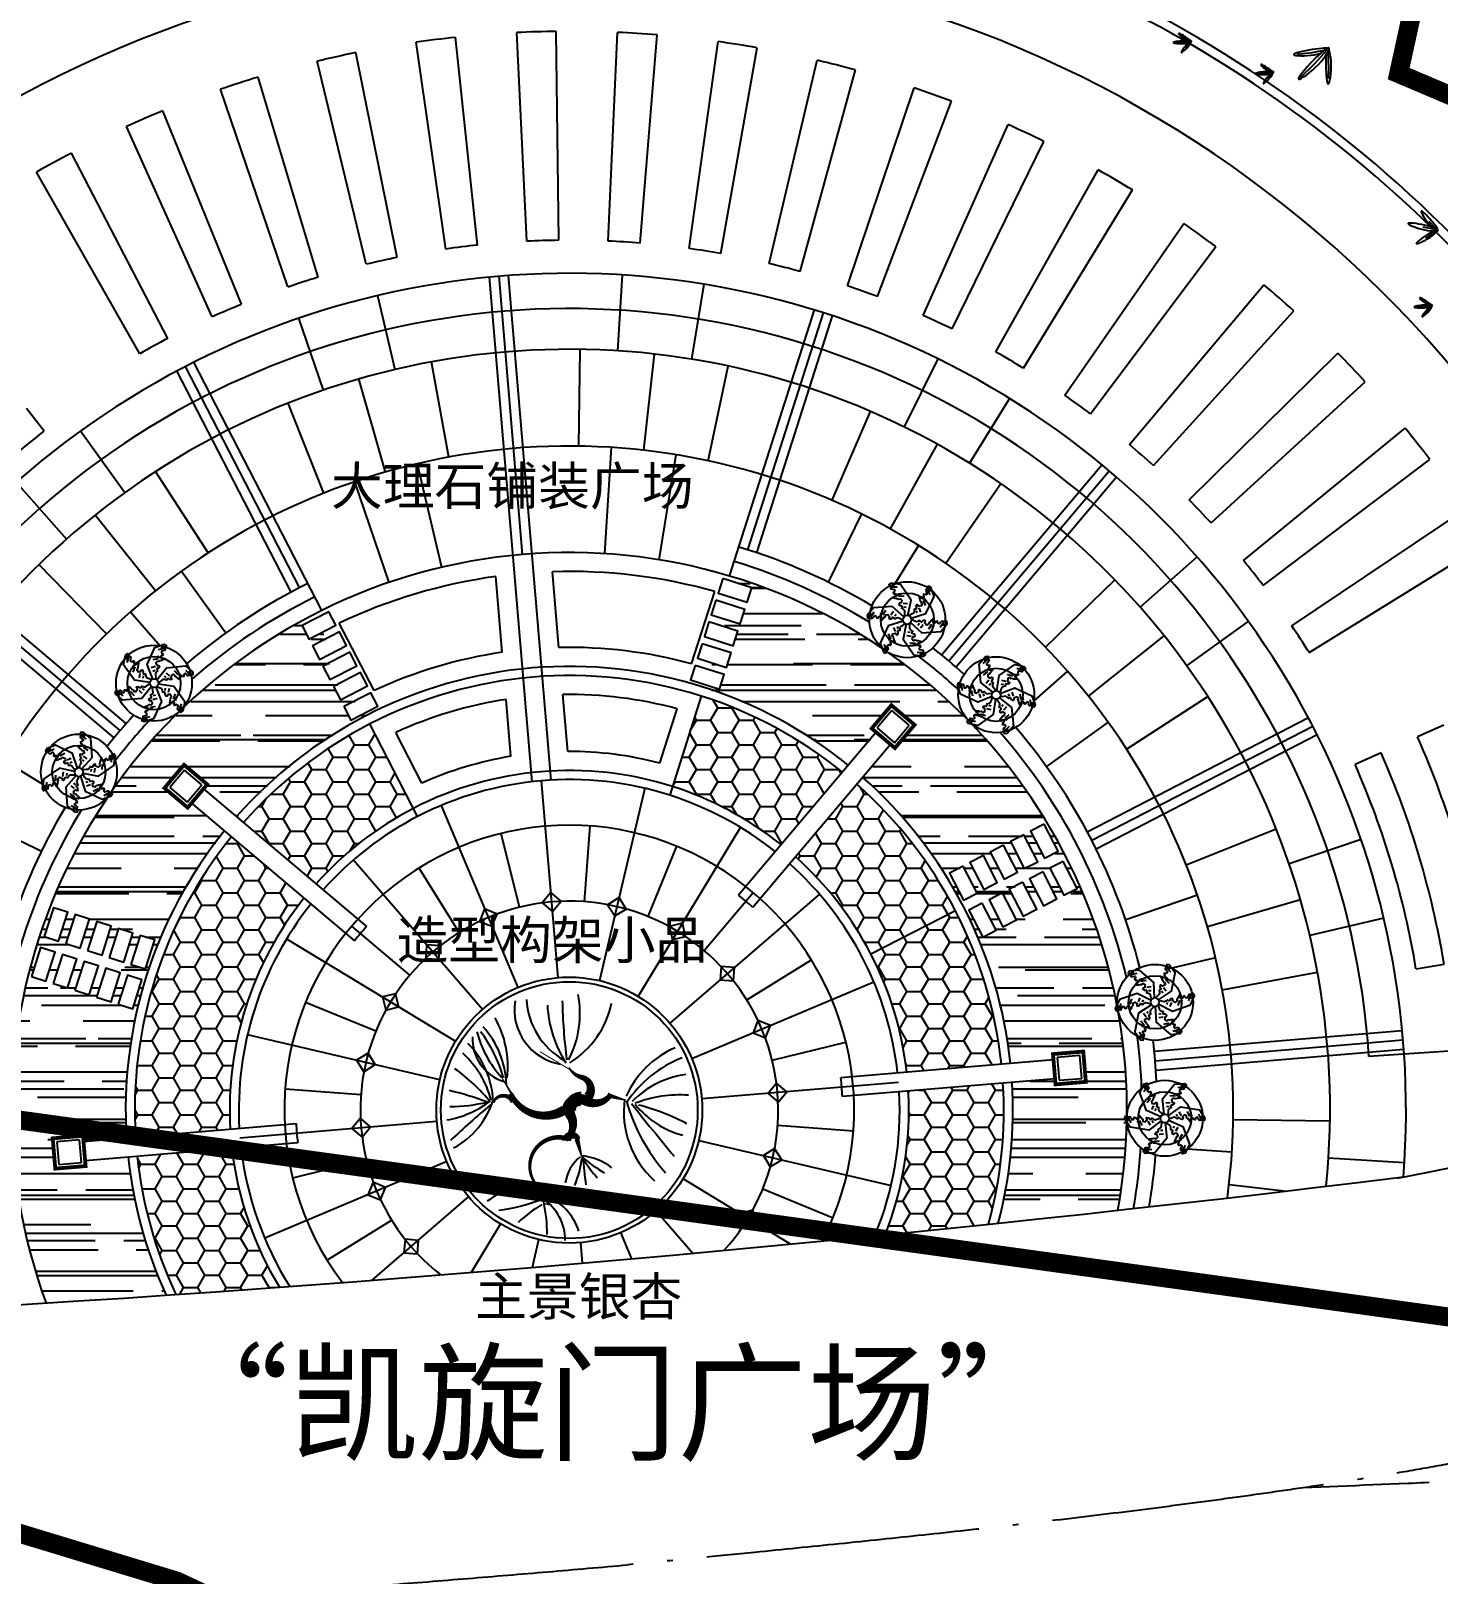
# Model space of a CAD drawing. Extents: x 302512 to 1034855, y -184136 to 410364.
# Drawn here: x 568451 to 605500, y -8973 to 31654 of the extents above; entities that cross this region are included whole.
import ezdxf
from ezdxf.enums import TextEntityAlignment as Align

# ---------------------------------------------------------------- set-up
doc = ezdxf.new("R2010")
doc.units = 0
doc.header["$MEASUREMENT"] = 0
doc.linetypes.add('ACAD_ISO04W100', pattern=[30.5, 24, -3, 0.5, -3])
doc.linetypes.add('DASHED2', pattern=[0.375, 0.25, -0.125])
for name, color, linetype in [('2D', 3, 'Continuous'), ('BALCONY', 6, 'Continuous'), ('F', 5, 'Continuous'), ('PUB_TEXT', 7, 'Continuous'), ('STAIR', 2, 'Continuous'), ('WALL', 4, 'Continuous'), ('WZ', 2, 'Continuous'), ('公建', 11, 'Continuous'), ('坐椅', 7, 'Continuous'), ('树', 80, 'Continuous'), ('植物1', 241, 'Continuous'), ('水', 120, 'Continuous'), ('环境', 8, 'Continuous'), ('红线', 20, 'Continuous'), ('绿化', 97, 'Continuous'), ('绿地', 3, 'Continuous')]:
    doc.layers.add(name, color=color, linetype=linetype)
doc.styles.add('-黑体', font='', dxfattribs={"width": 0.8})
doc.styles.add('DIM_FONT', font='SIMPLEX.shx', dxfattribs={"width": 0.8})
doc.styles.get('-黑体').set_extended_font_data('黑体')

# ---------------------------------------------------------------- blocks, each defined once
blk = doc.blocks.new('_F43BVI')
at = {"layer": '绿地'}
for p, q in [((1.207, 0.011), (1.203, 0.009)), ((1.212, 0.008), (1.207, 0.011)), ((1.216, 0), (1.212, 0.008)), ((1.222, 0.004), (1.212, 0.004)), ((1.244, 0.004), (1.222, 0.004)), ((1.271, 0.001), (1.244, 0.004)), ((1.301, -0.004), (1.271, 0.001)), ((1.159, -0.135), (1.153, -0.171)), ((1.166, -0.101), (1.159, -0.135)), ((1.173, -0.07), (1.166, -0.101)), ((1.18, -0.043), (1.173, -0.07)), ((1.187, -0.021), (1.18, -0.043)), ((1.191, -0.013), (1.187, -0.021)), ((1.202, -0.051), (1.188, -0.185)), ((1.208, -0.014), (1.312, -0.202)), ((1.208, -0.206), (1.215, -0.168)), ((1.215, -0.168), (1.22, -0.132)), ((1.22, -0.132), (1.222, -0.1)), ((1.234, -0.017), (1.315, -0.037)), ((1.259, -0.046), (1.267, -0.049)), ((1.267, -0.049), (1.296, -0.06)), ((1.296, -0.06), (1.329, -0.071)), ((1.334, -0.011), (1.301, -0.004)), ((1.315, -0.037), (1.419, -0.067)), ((1.329, -0.071), (1.364, -0.082)), ((1.369, -0.021), (1.334, -0.011)), ((1.364, -0.082), (1.401, -0.093)), ((1.406, -0.032), (1.369, -0.021)), ((1.401, -0.093), (1.437, -0.102)), ((1.442, -0.046), (1.406, -0.032)), ((1.419, -0.067), (1.514, -0.101)), ((1.437, -0.102), (1.472, -0.111)), ((1.476, -0.061), (1.442, -0.046)), ((1.472, -0.111), (1.504, -0.118)), ((1.508, -0.075), (1.476, -0.061)), ((1.504, -0.118), (1.532, -0.123)), ((1.535, -0.09), (1.508, -0.075)), ((1.532, -0.123), (1.554, -0.125)), ((1.556, -0.102), (1.535, -0.09)), ((1.554, -0.125), (1.568, -0.124)), ((1.569, -0.113), (1.556, -0.102)), ((1.568, -0.124), (1.574, -0.12)), ((1.574, -0.12), (1.569, -0.113)), ((1.136, -0.315), (1.135, -0.343)), ((1.139, -0.282), (1.136, -0.315)), ((1.143, -0.246), (1.139, -0.282)), ((1.147, -0.209), (1.143, -0.246)), ((1.153, -0.171), (1.147, -0.209)), ((1.188, -0.185), (1.153, -0.345)), ((1.158, -0.364), (1.168, -0.341)), ((1.168, -0.341), (1.179, -0.313)), ((1.179, -0.313), (1.189, -0.28)), ((1.189, -0.28), (1.199, -0.243)), ((1.199, -0.243), (1.208, -0.206)), ((1.312, -0.202), (1.409, -0.39)), ((1.135, -0.343), (1.136, -0.365)), ((1.136, -0.365), (1.138, -0.379)), ((1.138, -0.379), (1.143, -0.384)), ((1.143, -0.384), (1.15, -0.378)), ((1.15, -0.378), (1.158, -0.364)), ((1.245, -0.677), (1.203, -0.715)), ((1.22, -0.683), (1.208, -0.691)), ((1.231, -0.675), (1.22, -0.683)), ((1.241, -0.669), (1.231, -0.675)), ((1.258, -0.667), (1.237, -0.755)), ((1.249, -0.663), (1.241, -0.669)), ((1.252, -0.662), (1.249, -0.663)), ((1.267, -0.665), (1.263, -0.663)), ((1.265, -0.675), (1.284, -0.704)), ((1.274, -0.672), (1.267, -0.665)), ((1.281, -0.68), (1.274, -0.672)), ((1.289, -0.69), (1.281, -0.68)), ((1.137, -0.757), (1.133, -0.762)), ((1.133, -0.762), (1.134, -0.765)), ((1.134, -0.765), (1.137, -0.765)), ((1.143, -0.75), (1.137, -0.757)), ((1.137, -0.765), (1.144, -0.763)), ((1.151, -0.741), (1.143, -0.75)), ((1.144, -0.763), (1.153, -0.759)), ((1.203, -0.715), (1.148, -0.755)), ((1.161, -0.732), (1.151, -0.741)), ((1.153, -0.759), (1.165, -0.753)), ((1.172, -0.722), (1.161, -0.732)), ((1.165, -0.753), (1.177, -0.745)), ((1.184, -0.711), (1.172, -0.722)), ((1.177, -0.745), (1.19, -0.737)), ((1.196, -0.701), (1.184, -0.711)), ((1.19, -0.737), (1.204, -0.727)), ((1.208, -0.691), (1.196, -0.701)), ((1.204, -0.727), (1.216, -0.717)), ((1.237, -0.755), (1.215, -0.841)), ((1.216, -0.717), (1.228, -0.707)), ((1.228, -0.707), (1.238, -0.698)), ((1.264, -0.691), (1.266, -0.695)), ((1.266, -0.695), (1.272, -0.706)), ((1.272, -0.706), (1.279, -0.719)), ((1.279, -0.719), (1.287, -0.732)), ((1.284, -0.704), (1.309, -0.743)), ((1.287, -0.732), (1.296, -0.746)), ((1.298, -0.702), (1.289, -0.69)), ((1.296, -0.746), (1.304, -0.759)), ((1.306, -0.714), (1.298, -0.702)), ((1.304, -0.759), (1.313, -0.771)), ((1.314, -0.728), (1.306, -0.714)), ((1.313, -0.771), (1.321, -0.783)), ((1.322, -0.743), (1.314, -0.728)), ((1.321, -0.783), (1.328, -0.792)), ((1.328, -0.757), (1.322, -0.743)), ((1.334, -0.77), (1.328, -0.757)), ((1.328, -0.792), (1.335, -0.799)), ((1.339, -0.782), (1.334, -0.77)), ((1.335, -0.799), (1.339, -0.802)), ((1.342, -0.792), (1.339, -0.782)), ((1.339, -0.802), (1.342, -0.803)), ((1.343, -0.799), (1.342, -0.792)), ((1.342, -0.803), (1.343, -0.799)), ((-0.362, -1.189), (-0.375, -1.198)), ((-0.344, -1.179), (-0.362, -1.189)), ((-0.323, -1.168), (-0.344, -1.179)), ((-0.3, -1.157), (-0.323, -1.168)), ((-0.302, -1.198), (-0.277, -1.19)), ((-0.275, -1.146), (-0.3, -1.157)), ((-0.277, -1.19), (-0.25, -1.181)), ((-0.25, -1.135), (-0.275, -1.146)), ((-0.226, -1.125), (-0.25, -1.135)), ((-0.25, -1.181), (-0.225, -1.171)), ((-0.158, -1.119), (-0.245, -1.161)), ((-0.202, -1.116), (-0.226, -1.125)), ((-0.225, -1.171), (-0.201, -1.16)), ((-0.133, -1.108), (-0.208, -1.244)), ((-0.181, -1.108), (-0.202, -1.116)), ((-0.201, -1.16), (-0.18, -1.15)), ((-0.162, -1.102), (-0.181, -1.108)), ((-0.145, -1.098), (-0.162, -1.102)), ((-0.139, -1.097), (-0.145, -1.098)), ((-0.133, -1.151), (-0.132, -1.157)), ((-0.132, -1.157), (-0.127, -1.18)), ((-0.127, -1.18), (-0.122, -1.204)), ((-0.125, -1.125), (-0.107, -1.182)), ((-0.122, -1.107), (-0.118, -1.102)), ((-0.118, -1.098), (-0.121, -1.096)), ((-0.117, -1.11), (-0.121, -1.104)), ((-0.118, -1.102), (-0.118, -1.098)), ((-0.108, -1.123), (-0.117, -1.11)), ((-0.1, -1.141), (-0.108, -1.123)), ((-0.107, -1.182), (-0.085, -1.257)), ((-0.091, -1.161), (-0.1, -1.141)), ((-0.083, -1.184), (-0.091, -1.161)), ((-0.075, -1.209), (-0.083, -1.184)), ((-0.382, -1.205), (-0.384, -1.21)), ((-0.384, -1.21), (-0.378, -1.212)), ((-0.375, -1.198), (-0.382, -1.205)), ((-0.378, -1.212), (-0.365, -1.211)), ((-0.365, -1.211), (-0.348, -1.209)), ((-0.348, -1.209), (-0.327, -1.204)), ((-0.327, -1.204), (-0.302, -1.198)), ((-0.122, -1.204), (-0.115, -1.229)), ((-0.115, -1.229), (-0.107, -1.256)), ((-0.107, -1.256), (-0.099, -1.282)), ((-0.099, -1.282), (-0.091, -1.306)), ((-0.091, -1.306), (-0.083, -1.328)), ((-0.083, -1.328), (-0.075, -1.347)), ((-0.069, -1.236), (-0.075, -1.209)), ((-0.075, -1.347), (-0.068, -1.361)), ((-0.063, -1.263), (-0.069, -1.236)), ((-0.068, -1.361), (-0.063, -1.37)), ((-0.059, -1.29), (-0.063, -1.263)), ((-0.056, -1.314), (-0.059, -1.29)), ((-0.058, -1.372), (-0.055, -1.366)), ((-0.054, -1.336), (-0.056, -1.314)), ((-0.055, -1.366), (-0.054, -1.354)), ((-0.054, -1.354), (-0.054, -1.336)), ((-0.063, -1.37), (-0.058, -1.372)), ((0.528, -1.517), (0.525, -1.522)), ((0.525, -1.522), (0.525, -1.525)), ((0.525, -1.525), (0.529, -1.525)), ((0.534, -1.51), (0.528, -1.517)), ((0.529, -1.525), (0.535, -1.523)), ((0.542, -1.501), (0.534, -1.51)), ((0.535, -1.523), (0.545, -1.518)), ((0.595, -1.475), (0.539, -1.515)), ((0.552, -1.492), (0.542, -1.501)), ((0.545, -1.518), (0.556, -1.512)), ((0.563, -1.481), (0.552, -1.492)), ((0.556, -1.512), (0.569, -1.505)), ((0.575, -1.471), (0.563, -1.481)), ((0.569, -1.505), (0.582, -1.496)), ((0.588, -1.461), (0.575, -1.471)), ((0.582, -1.496), (0.595, -1.487)), ((0.6, -1.451), (0.588, -1.461)), ((0.637, -1.437), (0.595, -1.475)), ((0.595, -1.487), (0.608, -1.477)), ((0.611, -1.443), (0.6, -1.451)), ((0.629, -1.515), (0.606, -1.601)), ((0.608, -1.477), (0.619, -1.467)), ((0.622, -1.435), (0.611, -1.443)), ((0.619, -1.467), (0.629, -1.458)), ((0.632, -1.428), (0.622, -1.435)), ((0.649, -1.427), (0.629, -1.515)), ((0.64, -1.423), (0.632, -1.428)), ((0.644, -1.422), (0.64, -1.423)), ((0.658, -1.425), (0.655, -1.423)), ((0.656, -1.435), (0.676, -1.464)), ((0.656, -1.451), (0.657, -1.455)), ((0.657, -1.455), (0.664, -1.466)), ((0.665, -1.432), (0.658, -1.425)), ((0.664, -1.466), (0.671, -1.479)), ((0.673, -1.44), (0.665, -1.432)), ((0.671, -1.479), (0.679, -1.492)), ((0.681, -1.45), (0.673, -1.44)), ((0.676, -1.464), (0.7, -1.503)), ((0.679, -1.492), (0.687, -1.506)), ((0.689, -1.461), (0.681, -1.45)), ((0.687, -1.506), (0.696, -1.519)), ((0.698, -1.474), (0.689, -1.461)), ((0.696, -1.519), (0.704, -1.531)), ((0.706, -1.488), (0.698, -1.474)), ((0.704, -1.531), (0.713, -1.542)), ((0.713, -1.503), (0.706, -1.488)), ((0.72, -1.517), (0.713, -1.503)), ((0.726, -1.53), (0.72, -1.517)), ((0.73, -1.542), (0.726, -1.53)), ((0.713, -1.542), (0.72, -1.552)), ((0.72, -1.552), (0.726, -1.558)), ((0.726, -1.558), (0.731, -1.562)), ((0.733, -1.552), (0.73, -1.542)), ((0.731, -1.562), (0.734, -1.563)), ((0.734, -1.559), (0.733, -1.552)), ((0.734, -1.563), (0.734, -1.559))]:
    blk.add_line(p, q, dxfattribs=at)
for points in [[(1.273, -0.204), (1.295, -0.244), (1.318, -0.283), (1.34, -0.32), (1.362, -0.353), (1.381, -0.381), (1.397, -0.401), (1.41, -0.413), (1.418, -0.414), (1.421, -0.404), (1.418, -0.384), (1.411, -0.355), (1.401, -0.32), (1.387, -0.281), (1.37, -0.239), (1.351, -0.197), (1.33, -0.156), (1.309, -0.118), (1.287, -0.084), (1.265, -0.054), (1.245, -0.029), (1.227, -0.01), (1.212, 0.004), (1.2, 0.01), (1.192, 0.01), (1.189, 0.001), (1.191, -0.014), (1.197, -0.035), (1.206, -0.062), (1.219, -0.093), (1.235, -0.127), (1.253, -0.165)], [(1.225, -0.745), (1.22, -0.764), (1.217, -0.782), (1.213, -0.8), (1.211, -0.816), (1.209, -0.83), (1.208, -0.841), (1.209, -0.849), (1.211, -0.851), (1.215, -0.849), (1.22, -0.842), (1.226, -0.831), (1.232, -0.817), (1.239, -0.801), (1.245, -0.783), (1.251, -0.764), (1.256, -0.746), (1.26, -0.728), (1.263, -0.711), (1.264, -0.696), (1.265, -0.682), (1.265, -0.671), (1.263, -0.663), (1.262, -0.657), (1.259, -0.655), (1.256, -0.657), (1.252, -0.662), (1.248, -0.671), (1.243, -0.682), (1.239, -0.695), (1.234, -0.71), (1.229, -0.727)], [(0.616, -1.505), (0.612, -1.523), (0.608, -1.542), (0.605, -1.56), (0.602, -1.576), (0.6, -1.59), (0.6, -1.601), (0.601, -1.609), (0.603, -1.611), (0.606, -1.609), (0.611, -1.602), (0.617, -1.591), (0.624, -1.577), (0.63, -1.561), (0.636, -1.543), (0.642, -1.524), (0.647, -1.506), (0.651, -1.488), (0.654, -1.471), (0.656, -1.456), (0.656, -1.442), (0.656, -1.431), (0.655, -1.423), (0.653, -1.417), (0.65, -1.415), (0.647, -1.417), (0.643, -1.422), (0.639, -1.431), (0.635, -1.442), (0.63, -1.455), (0.626, -1.47), (0.621, -1.487)]]:
    blk.add_lwpolyline(points, close=True, dxfattribs=at)
blk.add_lwpolyline([(-0.131, -1.091), (-0.14, -1.098), (-0.151, -1.109), (-0.163, -1.125), (-0.177, -1.145), (-0.192, -1.168), (-0.208, -1.193), (-0.224, -1.221), (-0.24, -1.249), (-0.255, -1.278), (-0.269, -1.306), (-0.281, -1.331), (-0.291, -1.354), (-0.297, -1.372), (-0.299, -1.384), (-0.297, -1.389), (-0.29, -1.387), (-0.278, -1.378), (-0.263, -1.363), (-0.246, -1.343), (-0.228, -1.319), (-0.209, -1.293), (-0.19, -1.265), (-0.173, -1.237), (-0.158, -1.209), (-0.146, -1.183), (-0.136, -1.158), (-0.128, -1.137), (-0.123, -1.118), (-0.121, -1.104), (-0.122, -1.094)], dxfattribs=at)
at = {"style": 'DIM_FONT', "width": 0.7, "flags": 9}
for tag in ['YSIZE', 'XSIZE']:
    blk.add_attdef(tag, (0, 0), '', height=0.5, dxfattribs=at)
blk = doc.blocks.new('ZU')
at = {"layer": '绿地', "xscale": 1.5, "yscale": 1.5, "zscale": 0.001, "rotation": 260.5308552460376}
blk.add_blockref('_F43BVI', (-0.852, 0.165), dxfattribs=at)
blk = doc.blocks.new('A$C0B5A7686')
at = {"layer": '树', "linetype": 'ByBlock', "xscale": 640, "yscale": 640, "zscale": 640, "rotation": 151.15692544915}
blk.add_blockref('ZU', (643, 1493), dxfattribs=at)
blk = doc.blocks.new('A$C750B0621')
at = {"layer": '树'}
blk.add_blockref('A$C0B5A7686', (0, 0), dxfattribs=at)
blk = doc.blocks.new('A$C5AB93D8E')
at = {"layer": '绿化', "xscale": 0.8, "yscale": 0.8, "zscale": 0.8}
blk.add_blockref('A$C750B0621', (0, 0), dxfattribs=at)
blk = doc.blocks.new('A$C68DB62A4')
at = {"layer": '绿化', "rotation": 236.3690562220917}
blk.add_blockref('A$C5AB93D8E', (802, 2394), dxfattribs=at)
blk = doc.blocks.new('_F37GYG')
at = {"layer": '绿化', "linetype": 'ByBlock', "xscale": 0.2867748092958204, "yscale": 0.2867748092958204, "zscale": 0.2867748092958204}
blk.add_blockref('A$C68DB62A4', (-306.1, -300.5), dxfattribs=at)
at = {"style": 'DIM_FONT', "width": 0.8, "flags": 9}
for tag in ['YSIZE', 'XSIZE']:
    blk.add_attdef(tag, (0, 0), '', height=0.5, dxfattribs=at)
blk = doc.blocks.new('A$C11221EFB')
at = {"layer": 'WZ'}
for p, q in [((23100, 20676), (22641, 26157)), ((23938, 20731), (23680, 26225)), ((25240, 20755), (25294, 26255)), ((26079, 20732), (26335, 26226)), ((27378, 20634), (27946, 26105)), ((20977, 20398), (20007, 25812)), ((21806, 20531), (21036, 25977)), ((28211, 20532), (28979, 25978)), ((29495, 20314), (30572, 25707)), ((18889, 19922), (17418, 25222)), ((19702, 20132), (18426, 25482)), ((30316, 20134), (31589, 25485)), ((31573, 19797), (33149, 25066)), ((16854, 19254), (14895, 24393)), ((17645, 19538), (15875, 24746)), ((32373, 19542), (34141, 24750)), ((33594, 19088), (35655, 24188)), ((15651, 18755), (13403, 23775)), ((34367, 18759), (36613, 23780)), ((14891, 18398), (12460, 23331)), ((35539, 18194), (38067, 23079)), ((13740, 17790), (11033, 22577)), ((36278, 17794), (38983, 22583)), ((13017, 17363), (10136, 22048)), ((37393, 17122), (40366, 21749)), ((38091, 16655), (41232, 21170)), ((39139, 15881), (42531, 20210)), ((39790, 15351), (43339, 19553)), ((40760, 14483), (44542, 18476)), ((41360, 13894), (45285, 17746)), ((42245, 12940), (46383, 16562)), ((10569, 15238), (10090, 15815)), ((42786, 12298), (47055, 15766)), ((43578, 11264), (48037, 14485)), ((44057, 10575), (48631, 13629)), ((47666, 8783), (46990, 8457)), ((46045, 8001), (45369, 7675)), ((47162, 2353), (47897, 2502))]:
    blk.add_line(p, q, dxfattribs=at)
blk.add_lwpolyline([(55216, 941), (46004, 0)], dxfattribs=at)
for radius, start, end in [(32720, 40.8057, 132.4589), (32480, 40.3839, 132.0371), (30360, 5.8307, 145.4767), (28400, 92.6915, 94.793), (28400, 87.3324, 89.4338), (28400, 81.9725, 84.0739), (28400, 98.0514, 100.1528), (28400, 76.6126, 78.7141), (28400, 103.4112, 105.5127), (28400, 71.2528, 73.3542), (28400, 108.7711, 110.8725), (28400, 65.8936, 67.9951), (28400, 114.131, 116.2324), (28400, 60.5345, 62.6359), (28400, 119.4901, 121.5916), (28400, 55.1746, 57.2761), (22900, 92.6915, 94.793), (22900, 87.3324, 89.4338), (22900, 98.0514, 100.1528), (22900, 81.9725, 84.0739), (22900, 103.4112, 105.5127), (22900, 76.6126, 78.7141), (28400, 49.8148, 51.9162), (22900, 108.7711, 110.8725), (22900, 71.2528, 73.3542), (21100, 5.8307, 145.5746), (22900, 114.131, 116.2324), (22900, 65.8936, 67.9951), (28400, 44.4549, 46.5563), (22900, 60.5345, 62.6359), (22900, 119.4901, 121.5916), (22900, 55.1746, 57.2761), (28400, 39.0957, 41.1972), (22900, 49.8148, 51.9162), (22600, 129.7275, 141.8779), (22900, 44.4549, 46.5563), (22900, 39.0957, 41.1972), (22900, 33.7366, 35.838), (24400, 11.4767, 25.7513), (23350, 11.4767, 25.7513), (22600, 11.4767, 25.7513)]:
    blk.add_arc((25013, -2144), radius, start, end, dxfattribs=at)
blk = doc.blocks.new('_F0BEZ')
for points in [[(151, 596, 15.3, 15.3, 0), (-379, 913, 15.3, 15.3, 0)], [(374, 208, 153, 76.5, 0.538144), (272, 513, 76.5, 22.9, -0.201308), (74, 667, 22.9, 22.9, -4.921746)], [(-790, 201, 38.3, 15.3, 0), (-981, 518, 15.3, 15.3, 0)], [(-801, 127, 76.5, 38.3, 0.678572), (-1110, 114, 38.3, 38.3, 1.543367)], [(0, 0, 153, 76.5, -0.452078), (-837, 258, 76.5, 76.5, 0.642668)], [(261, 174, 230, 153, 0.58821), (100, -83, 153, 76.5, -0.37001), (22, -462, 76.5, 76.5, -0.370289)], [(74, -12, 230, 153, -0.58821), (333, 147, 153, 76.5, 0.37001), (712, 223, 76.5, 76.5, 0.370289)], [(675, 236, 76.5, 22.9, 0.00672), (944, 159, 22.9, 22.9, -0.350697)], [(34, -441, 76.5, 38.3, 0.750969), (-420, -1183, 38.3, 38.3, -0.913932), (-561, -1337, 38.3, 38.3, -2.760134)], [(35, -478, 153, 76.5, -0.842668), (214, -457, 76.5, 76.5, -0.169286)], [(199, -457, 76.5, 22.9, -0.00672), (273, -726, 22.9, 22.9, 0.350697)], [(-390, -1197, 38.3, 22.9, 0), (-319, -1459, 22.9, 22.9, 0), (-200, -1483, 7.65, 225, 0)]]:
    blk.add_lwpolyline(points, format="xyseb")
for points in [[(61, -51, 38.3, 38.3, 1), (60, -13, 38.3, 38.3, 1)], [(301, 186, 38.3, 38.3, -1), (263, 188, 38.3, 38.3, -1)]]:
    blk.add_lwpolyline(points, format="xyseb", close=True)
for centre, radius, start, end in [((84, 1570), 862, 170.8752, 260.3122), ((571, 1793), 1164, 183.144, 240.3735), ((7881, 1841), 7912, 180.9529, 187.6813), ((-1309, 1505), 1555, 332.4089, 11.2656), ((1624, 1750), 1891, 183.317, 212.3298), ((-662, 1960), 1430, 301.5347, 348.2747), ((218, 1628), 1634, 194.3416, 222.8187), ((-2979, -47), 2102, 15.1993, 37.2712), ((-2336, 345), 1436, 2.2975, 41.7514), ((-2437, 683), 1555, 353.5074, 29.2422), ((-2441, 96), 1330, 2.0515, 45.245), ((-719, 1124), 716, 178.2137, 251.3906), ((2320, -380), 1477, 113.4225, 156.0577), ((-2612, -235), 1522, 14.8981, 47.6046), ((2503, -887), 1828, 111.1556, 146.7141), ((-3274, -1567), 2712, 38.6392, 54.7525), ((2081, -850), 1417, 97.3708, 135.9492), ((-2769, -3994), 4408, 69.139, 77.2567), ((-2109, 1407), 1585, 279.9454, 306.992), ((-1841, 3020), 2966, 271.0776, 282.5065), ((7720, -10466), 13784, 130.068, 133.5487), ((-2317, 520), 1258, 297.9141, 343.2792), ((2380, -24), 1450, 172.1624, 228.1155), ((3690, 891), 2817, 195.3454, 221.5729), ((34641, 26655), 42817, 218.3224, 219.7455), ((1796, -1638), 1875, 85.5099, 111.5161), ((2218, 984), 1424, 218.7997, 255.0884), ((158, -3625), 3840, 62.7245, 74.748), ((201, -1587), 875, 51.7742, 85.9387), ((673, -1241), 665, 129.6186, 171.0248), ((-1409, -530), 1701, 337.7123, 352.8267), ((-2016106930, -222991288), 2028401618, 6.311505769, 6.311518282), ((1431, 514), 1694, 227.8476, 241.7265), ((2176, 402), 2211, 212.4647, 221.26), ((-717, -2038), 784, 69.6543, 128.5184), ((-1474, 1686), 3281, 277.9075, 289.7272), ((-739, -2025), 754, 359.2561, 57.8203), ((-2292, -1899), 2024, 358.7439, 12.9845), ((-628, -2170), 902, 17.9444, 69.3891), ((815, -3391), 2242, 121.2507, 133.1758)]:
    blk.add_arc(centre, radius, start, end)
at = {"style": 'DIM_FONT', "width": 0.8, "flags": 9}
for tag in ['XSIZE', 'YSIZE']:
    blk.add_attdef(tag, (0, 0), '', height=0.5, dxfattribs=at)
blk = doc.blocks.new('A$C54F1773A')
at = {"layer": '2D'}
for p, q in [((949, 2616), (1117, 2772)), ((974, 2182), (1127, 2326)), ((986, 2723), (1064, 2792)), ((996, 2313), (1098, 2406)), ((2221, 2485), (2439, 2417)), ((2331, 2506), (2431, 2473)), ((125, 1666), (104, 1768)), ((199, 1581), (148, 1804)), ((1074, 1888), (1183, 2013)), ((1195, 1812), (1251, 1882)), ((1647, 1870), (1736, 1856)), ((1652, 2012), (1815, 1981)), ((1857, 2246), (2058, 2185)), ((1981, 2292), (2114, 2251)), ((486, 1469), (455, 1605)), ((588, 1385), (540, 1590)), ((892, 1325), (838, 1482)), ((1019, 1391), (986, 1476)), ((1923, 1507), (1956, 1423)), ((2049, 1573), (2104, 1417)), ((2354, 1513), (2402, 1308)), ((2456, 1429), (2486, 1293)), ((2742, 1317), (2794, 1095)), ((2816, 1233), (2838, 1130)), ((961, 606), (828, 648)), ((1085, 653), (883, 713)), ((1289, 886), (1127, 917)), ((1295, 1029), (1206, 1042)), ((1747, 1087), (1691, 1016)), ((1868, 1010), (1759, 885)), ((1968, 717), (1814, 573)), ((1946, 586), (1844, 492)), ((721, 414), (502, 481)), ((611, 392), (511, 425)), ((1993, 282), (1825, 126)), ((1956, 176), (1878, 106))]:
    blk.add_line(p, q, dxfattribs=at)
for points in [[(1342, 1550), (878, 1901), (791, 2606), (1026, 2891), (1125, 2898), (1131, 2801), (1168, 2724), (1121, 2662), (1076, 2615), (1103, 2569), (1140, 2559), (1192, 2558), (1192, 2486), (1168, 2492), (1144, 2427), (1166, 2388), (1226, 2391), (1260, 2422), (1314, 2401), (1259, 2317), (1224, 2287), (1196, 2229), (1137, 2205), (1134, 2121), (1175, 2103), (1225, 2070), (1275, 2109), (1312, 2099), (1320, 2032), (1276, 1965), (1315, 1915), (1347, 1913), (1324, 1827), (1323, 1775), (1363, 1725), (1432, 1641), (1438, 1613)], [(1494, 1611), (1566, 2188), (2133, 2616), (2497, 2555), (2553, 2473), (2472, 2420), (2424, 2349), (2347, 2358), (2283, 2374), (2257, 2328), (2266, 2291), (2292, 2245), (2229, 2209), (2223, 2233), (2154, 2221), (2131, 2183), (2164, 2132), (2208, 2118), (2216, 2061), (2116, 2067), (2073, 2082), (2009, 2077), (1959, 2117), (1884, 2077), (1889, 2032), (1886, 1972), (1945, 1949), (1954, 1912), (1900, 1871), (1820, 1876), (1796, 1817), (1810, 1788), (1725, 1765), (1679, 1740), (1655, 1681), (1617, 1579), (1596, 1560)], [(1319, 1388), (784, 1162), (129, 1439), (0, 1785), (43, 1874), (130, 1831), (215, 1824), (245, 1753), (263, 1690), (317, 1690), (344, 1717), (371, 1762), (434, 1726), (416, 1708), (461, 1655), (506, 1655), (532, 1708), (523, 1753), (568, 1789), (613, 1699), (622, 1655), (658, 1601), (649, 1538), (721, 1493), (757, 1520), (810, 1547), (801, 1610), (828, 1637), (891, 1610), (927, 1538), (990, 1547), (1008, 1574), (1070, 1511), (1115, 1484), (1178, 1493), (1286, 1511), (1313, 1502)], [(1448, 1288), (1376, 710), (808, 282), (444, 343), (389, 425), (470, 479), (518, 549), (595, 540), (658, 524), (685, 571), (675, 607), (650, 653), (712, 690), (719, 665), (788, 677), (810, 716), (777, 766), (734, 781), (725, 837), (825, 831), (869, 817), (933, 821), (983, 782), (1058, 822), (1052, 866), (1056, 926), (997, 950), (987, 986), (1042, 1027), (1122, 1023), (1146, 1081), (1131, 1110), (1217, 1133), (1263, 1159), (1286, 1218), (1325, 1320), (1346, 1339)], [(1599, 1348), (2064, 998), (2150, 292), (1915, 7), (1817, 0), (1811, 97), (1774, 174), (1820, 236), (1866, 283), (1839, 330), (1802, 339), (1750, 340), (1749, 413), (1774, 406), (1798, 472), (1776, 511), (1716, 507), (1681, 477), (1628, 498), (1683, 581), (1717, 612), (1746, 669), (1805, 693), (1808, 778), (1767, 795), (1716, 828), (1667, 789), (1630, 799), (1622, 867), (1666, 934), (1627, 984), (1594, 986), (1617, 1072), (1618, 1124), (1579, 1174), (1510, 1258), (1504, 1286)], [(1622, 1510), (2158, 1737), (2813, 1459), (2942, 1113), (2899, 1024), (2812, 1068), (2727, 1074), (2696, 1145), (2678, 1208), (2624, 1208), (2598, 1181), (2571, 1136), (2508, 1172), (2526, 1190), (2481, 1244), (2436, 1244), (2409, 1190), (2418, 1145), (2373, 1109), (2329, 1199), (2320, 1244), (2284, 1298), (2293, 1360), (2221, 1405), (2185, 1378), (2131, 1351), (2140, 1289), (2113, 1262), (2051, 1289), (2015, 1360), (1952, 1351), (1934, 1325), (1871, 1387), (1826, 1414), (1764, 1405), (1656, 1387), (1629, 1396)]]:
    blk.add_lwpolyline(points, dxfattribs=at)
blk.add_circle((1471, 1449), 163, dxfattribs=at)
at = {"layer": '2D', "flags": 9}
for tag in ['YSIZE', 'XSIZE']:
    blk.add_attdef(tag, (1471, 1449), '', height=0.403, dxfattribs=at)
blk = doc.blocks.new('A$C13727B4A')
at = {"layer": '水'}
h = blk.add_hatch(dxfattribs=at)
h.set_pattern_fill('AR-RROOF,_O', color=256, scale=1000)
h.set_pattern_definition([(0, (-58474.9, -10000), (2200, 1000), [15000, -2000, 5000, -1000]), (0, (-57144.9, -9500), (-1000, 1330), [3000, -330, 6000, -750]), (0, (-57974.9, -9150), (5200, 670), [8000, -1400, 4000, -1000])])
h.paths.add_polyline_path([(3065, 3836), (1933, 3740), (1945, 3591), (1148, 3524), (1081, 4321), (1878, 4388), (1891, 4239), (3023, 4334, -0.001716), (3018, 4414), (2, 4830, 0.041002), (237, 2438), (280, 2455), (305, 2391), (263, 2298, 0.040933), (906, -14, 0.001324), (4065, 192, -0.081405)])
h.paths.add_polyline_path([(5598, 12409), (4730, 13142), (4633, 13027), (4022, 13544), (4538, 14155), (5149, 13639), (5052, 13524), (5920, 12791, -0.093091), (9320, 15443), (9284, 15514), (8928, 15330), (8745, 15686), (9100, 15869), (9008, 16047), (8653, 15863), (8469, 16219), (8825, 16402), (8733, 16580), (8377, 16396), (8194, 16752), (8549, 16935), (8458, 17113), (8102, 16929), (7919, 17285), (8274, 17468), (8182, 17646), (7827, 17463), (7643, 17818), (7999, 18001), (7944, 18108, 0.071894), (4526, 15667), (4506, 15566), (4448, 15529), (4424, 15568, 0.047996), (2609, 13420), (2652, 13402), (2625, 13339), (2529, 13302, 0.144536), (3, 5382), (61, 5296), (46, 5229), (1, 5239, 0.006981), (2, 4830), (3018, 4414, -0.186033)])
h.paths.add_polyline_path([(2234, 8036), (2477, 8798), (2858, 8677), (2615, 7915)], flags=16)
h.paths.add_polyline_path([(2044, 8097), (1663, 8218), (1906, 8981), (2287, 8859)], flags=16)
h.paths.add_polyline_path([(2806, 7854), (3049, 8616), (3430, 8495), (3187, 7732)], flags=16)
h.paths.add_polyline_path([(1472, 8279), (1091, 8401), (1334, 9163), (1715, 9041)], flags=16)
h.paths.add_polyline_path([(900, 8461), (519, 8583), (762, 9345), (1144, 9224)], flags=16)
h.paths.add_polyline_path([(2568, 9084), (2812, 9846), (3193, 9725), (2950, 8963)], flags=16)
h.paths.add_polyline_path([(2378, 9145), (1997, 9266), (2240, 10029), (2621, 9907)], flags=16)
h.paths.add_polyline_path([(3140, 8902), (3383, 9664), (3764, 9543), (3521, 8780)], flags=16)
h.paths.add_polyline_path([(1806, 9327), (1425, 9449), (1668, 10211), (2049, 10089)], flags=16)
h.paths.add_polyline_path([(1235, 9510), (854, 9631), (1097, 10393), (1478, 10272)], flags=16)
h.paths.add_polyline_path([(22024, 14147), (22757, 15015), (22642, 15112), (23159, 15723), (23770, 15207), (23253, 14596), (23139, 14692), (22406, 13825, -0.187809), (26295, 6294), (27427, 6389), (27414, 6539), (28212, 6606), (28279, 5809), (27482, 5742), (27469, 5891), (26337, 5796, -0.080265), (25974, 2088, 0.001324), (29121, 2427, 0.039798), (29356, 4748), (29299, 4833), (29314, 4901), (29359, 4890, 0.047996), (29123, 7692), (29080, 7674), (29054, 7739), (29097, 7832, 0.144536), (25282, 15219), (25181, 15239), (25144, 15297), (25183, 15321, 0.047996), (23035, 17135), (23017, 17093), (22954, 17120), (22917, 17216, 0.071894), (19140, 19051), (19103, 18937), (19484, 18815), (19363, 18434), (18982, 18556), (18921, 18365), (19302, 18244), (19180, 17862), (18799, 17984), (18739, 17793), (19120, 17672), (18998, 17291), (18617, 17412), (18556, 17222), (18937, 17100), (18816, 16719), (18435, 16841), (18374, 16650), (18755, 16529), (18634, 16148), (18252, 16269), (18228, 16193, -0.093091)])
h.paths.add_polyline_path([(24693, 11305), (25048, 11489), (25415, 10778), (25060, 10594)], flags=16)
h.paths.add_polyline_path([(25226, 11581), (25581, 11764), (25948, 11053), (25593, 10870)], flags=16)
h.paths.add_polyline_path([(25759, 11856), (26114, 12039), (26481, 11329), (26126, 11145)], flags=16)
h.paths.add_polyline_path([(26292, 12131), (26647, 12315), (27015, 11604), (26659, 11420)], flags=16)
h.paths.add_polyline_path([(26825, 12407), (27181, 12590), (27548, 11879), (27192, 11696)], flags=16)
h.paths.add_polyline_path([(25197, 10328), (25553, 10511), (25920, 9801), (25565, 9617)], flags=16)
h.paths.add_polyline_path([(25731, 10603), (26086, 10787), (26453, 10076), (26098, 9892)], flags=16)
h.paths.add_polyline_path([(26264, 10879), (26619, 11062), (26986, 10351), (26631, 10168)], flags=16)
h.paths.add_polyline_path([(26797, 11154), (27152, 11337), (27519, 10627), (27164, 10443)], flags=16)
h.paths.add_polyline_path([(27330, 11429), (27685, 11613), (28052, 10902), (27697, 10718)], flags=16)

msp = doc.modelspace()

# ---------------------------------------------------------------- hatches: boundary and pattern name
at = {"layer": '环境', "ltscale": 100}
h = msp.add_hatch(dxfattribs=at)
h.set_pattern_fill('HONEY', color=256, scale=3000, style=0)
h.set_pattern_definition([(0, (509471.5, -11821.67), (562.5, 324.7595), [375, -750]), (120, (509471.5, -11821.67), (-562.5, 324.7595), [375, -750]), (60, (509471.5, -11821.67), (1e-06, 649.519), [-750, 375])])
h.paths.add_polyline_path([(588202, 10232), (589815, 12142, 0.092978), (586102, 14143), (585342, 11761, -0.091436)])
h.paths.add_polyline_path([(577377, 13408, 0.092978), (574050, 10814), (575960, 9201, -0.091436), (578524, 11186)])
h.paths.add_polyline_path([(573746, 2209), (573587, 2231), (571250, 2034, 0.083296), (572268, -1612, 0.001145), (574998, -1419, -0.108584)])
h.paths.add_polyline_path([(590942, -40, 0.001145), (593665, 239, 0.082155), (594044, 3954), (591552, 3744, -0.108436)])
h = msp.add_hatch(dxfattribs=at)
h.set_pattern_fill('HONEY', color=256, scale=3000, style=0)
h.set_pattern_definition([(0, (-609984.1, -119640.78), (562.5, 324.759525), [375, -750]), (120, (-609984.1, -119640.78), (-562.5, 324.75953), [375, -750]), (60, (-609984.1, -119640.78), (1e-06, 649.51905), [-750, 375])])
h.paths.add_polyline_path([(592791, 8493), (590569, 7346, -0.091436), (591510, 4242), (594002, 4452, 0.092978)])
h.paths.add_polyline_path([(590569, 7346), (592791, 8493, 0.092978), (590197, 11819), (588584, 9909, -0.091436)])
h.paths.add_polyline_path([(571207, 2559), (571327, 2542), (573700, 2742, -0.091436), (574109, 5959), (571727, 6719, 0.092393)])
h.paths.add_polyline_path([(571727, 6719), (574109, 5959, -0.091436), (575638, 8819), (573727, 10432, 0.092978)])
at = {"layer": '环境'}
h = msp.add_hatch(dxfattribs=at)
h.set_pattern_fill('ANGLE,_O', color=256, scale=3000)
h.set_pattern_definition([(0, (-609984.1, -119640.8), (0, 825), [600, -225]), (90, (-609984.1, -119640.8), (-825, 5e-14), [600, -225])])
edge = h.paths.add_edge_path()
edge.add_arc((456453, -20483), 6000, 82.9061, 136.7172, ccw=False)
edge.add_arc((529231, 564350), 583344, 262.906442, 271.313904)
edge.add_arc((556282, -32331), 19210, 135.391, 143.8506)
edge.add_arc((523140, 498265), 519563, 267.02239, 271.94467, ccw=False)
edge.add_line((496151, -20597), (452085, -16369))
edge = h.paths.add_edge_path()
edge.add_arc((557649, -28887), 12195, 122.3331, 138.4177, ccw=False)
edge.add_line((551127, -18583), (563157, -18007))
edge.add_arc((576762, 6334), 27885, 240.7978, 252.532)
edge.add_arc((-697885, 47187662), 47224907, 271.512912, 271.5364982, ccw=False)
edge.add_line((548958, -20782), (548527, -20793))
edge = h.paths.add_edge_path()
edge.add_line((626587, -14296), (626866, -14066))
edge.add_arc((622239, -17885), 6000, 39.539, 100.4384)
edge.add_arc((577050, 207323), 223698, 274.29143, 281.3703, ccw=False)
edge.add_arc((576762, 6334), 27885, 294.3952, 307.637, ccw=False)
edge.add_arc((-3202814, 30587041), 30840005, 277.0611025, 277.1188975)
edge.add_line((619150, -15221), (626587, -14296))

# ---------------------------------------------------------------- linework, layer by layer
for points in [[(586668, 17237), (586547, 16855), (587309, 16612), (587431, 16994)], [(586486, 16665), (586365, 16284), (587127, 16041), (587248, 16422)], [(575590, 15996), (575773, 15641), (576484, 16008), (576300, 16363)], [(586304, 16093), (586182, 15712), (586944, 15469), (587066, 15850)], [(575865, 15463), (576049, 15108), (576759, 15475), (576576, 15830)], [(586122, 15522), (586000, 15141), (586762, 14898), (586884, 15279)], [(576140, 14930), (576324, 14575), (577035, 14942), (576851, 15297)], [(576416, 14397), (576599, 14042), (577310, 14409), (577126, 14764)], [(585939, 14950), (585818, 14569), (586580, 14326), (586701, 14707)], [(576691, 13864), (576874, 13508), (577585, 13876), (577402, 14231)], [(595127, 10768), (594771, 10585), (595139, 9874), (595494, 10058)], [(594061, 10218), (593705, 10034), (594072, 9323), (594428, 9507)], [(594594, 10493), (594238, 10310), (594605, 9599), (594961, 9782)], [(593528, 9942), (593172, 9759), (593539, 9048), (593895, 9232)], [(595632, 9791), (595276, 9608), (595643, 8897), (595999, 9080)], [(592994, 9667), (592639, 9484), (593006, 8773), (593362, 8956)], [(595099, 9516), (594743, 9332), (595110, 8621), (595466, 8805)], [(594032, 8965), (593677, 8782), (594044, 8071), (594399, 8254)], [(594565, 9240), (594210, 9057), (594577, 8346), (594933, 8530)], [(568800, 7809), (569181, 7688), (569424, 8450), (569043, 8572)], [(593499, 8690), (593144, 8506), (593511, 7795), (593866, 7979)], [(569372, 7627), (569753, 7506), (569996, 8268), (569615, 8389)], [(569943, 7445), (570324, 7323), (570567, 8085), (570186, 8207)], [(570515, 7263), (570896, 7141), (571139, 7903), (570758, 8025)], [(571087, 7080), (571468, 6959), (571711, 7721), (571330, 7842)], [(568466, 6761), (568847, 6640), (569090, 7402), (568709, 7524)], [(569037, 6579), (569419, 6458), (569662, 7220), (569280, 7341)], [(569609, 6397), (569990, 6275), (570233, 7037), (569852, 7159)], [(570181, 6215), (570562, 6093), (570805, 6855), (570424, 6977)], [(570752, 6032), (571133, 5911), (571376, 6673), (570995, 6794)]]:
    msp.add_lwpolyline(points, close=True)
msp.add_arc((582626, 3243), 22029, 355.4182, 194.4704)
at = {"layer": 'BALCONY'}
for centre, radius in [((591526, 16153), 1000), ((591526, 16153), 700), ((571693, 14483), 1000), ((571693, 14483), 700), ((593866, 14177), 1000), ((593866, 14177), 700), ((569716, 12143), 1000), ((569716, 12143), 700), ((598048, 6079), 1000), ((598048, 6079), 700), ((598305, 3027), 1000), ((598305, 3027), 700)]:
    msp.add_circle(centre, radius, dxfattribs=at)
at = {"layer": 'F'}
for radius, start, end in [(15480, 59.023, 73.2398), (15080, 58.4001, 73.2643), (15480, 116.389, 130.6058), (14680, 349.6469, 73.2902), (15080, 116.3645, 131.2287), (14680, 116.3386, 200.2416), (15080, 47.1905, 52.4383), (15480, 47.8134, 51.8154), (15480, 137.8134, 141.8154), (15080, 137.1905, 142.4383), (15080, 13.4001, 41.2287), (15480, 14.023, 40.6058), (15480, 149.023, 175.6058), (15080, 148.4001, 176.2287), (15080, 2.1905, 7.4383), (15480, 2.8134, 6.8154), (15080, 350.1016, 356.2287), (15480, 350.533, 355.6058)]:
    msp.add_arc((582626, 3243), radius, start, end, dxfattribs=at)
at = {"layer": 'PUB_TEXT', "linetype": 'DASHED2', "ltscale": 11501}
for points in [[(563797, 36593, 500, 500, 0), (551657, 5253, 500, 500, 0), (621477, -4367, 500, 500, 0), (623107, 9563, 500, 500, 0), (625397, 21633, 500, 500, 0), (604462, 30529, 500, 500, 0), (605477, 35173, 500, 500, 0)], [(608007, -19167, 500, 500, 0), (599137, -17197, 500, 500, 0), (598127, -21247, 500, 500, 0), (572297, -9157, 500, 500, 0), (560517, -5577, 500, 500, 0), (531277, -7547, 500, 500, 0), (511807, -11707, 500, 500, 0), (488907, -9117, 500, 500, 0), (483537, -7917, 500, 500, 0), (457917, 73, 500, 500, 0), (449617, 403, 500, 500, 0), (431477, -69887, 500, 500, 0), (494627, -111807, 500, 500, 0), (518427, -129957, 500, 500, 0), (548477, -156867, 500, 500, 0), (627907, -164037, 500, 500, 0)]]:
    msp.add_lwpolyline(points, format="xyseb", dxfattribs=at)
at = {"layer": 'STAIR'}
for p, q in [((586102, 14143), (585269, 11532)), ((578634, 10973), (577377, 13408))]:
    msp.add_line(p, q, dxfattribs=at)
for radius, start, end in [(11680, 72.3144, 117.3144), (11440, 72.3144, 117.3144), (11680, 51.0409, 72.3144), (11440, 51.0666, 72.3144), (11680, 117.3144, 138.5879), (11440, 117.3144, 138.5622), (8940, 72.3144, 117.3144), (8700, 72.3144, 117.3144), (11440, 6.0666, 48.5622), (11680, 6.0409, 48.5879), (8700, 51.4611, 72.3144), (8940, 51.4168, 72.3144), (8940, 117.3144, 138.212), (8700, 117.3144, 138.1677), (11680, 141.0409, 183.5879), (11440, 141.0666, 183.5622), (8940, 6.4168, 48.212), (8700, 6.4611, 48.1677), (8940, 141.4168, 183.212), (8700, 141.4611, 183.1677), (8700, 337.6402, 3.1677), (8940, 338.457, 3.212), (11440, 344.7758, 3.5622), (11680, 345.232, 3.5879), (11440, 186.0666, 205.1127), (8940, 186.4168, 211.4315), (8700, 186.4611, 212.2483), (11680, 186.0409, 204.6565)]:
    msp.add_arc((582626, 3243), radius, start, end, dxfattribs=at)
at = {"layer": 'WZ'}
msp.add_arc((531476, 594512), 597518, 262.204077, 277.027958, dxfattribs=at)
msp.add_open_spline([(604427, 1453), (613689, 3234), (621869, 6293), (635122, 17306), (652915, 27457), (665776, 36098), (671701, 40079)], degree=3, knots=[26928.21593, 26928.21593, 26928.21593, 26928.21593, 37979.342481, 52974.740071, 78031.113467, 99438.083275, 99438.083275, 99438.083275, 99438.083275], dxfattribs=at)
at = {"layer": '公建'}
for p, q in [((591117, 13760), (590730, 13302)), ((591575, 13373), (591117, 13760)), ((590730, 13302), (591188, 12915)), ((591188, 12915), (591575, 13373)), ((572496, 12192), (572109, 11734)), ((572955, 11805), (572496, 12192)), ((572567, 11347), (572955, 11805)), ((572109, 11734), (572567, 11347)), ((582144, 8973), (581916, 8697)), ((582414, 8739), (582144, 8973)), ((580397, 8543), (580265, 8211)), ((580726, 8405), (580397, 8543)), ((581916, 8697), (582186, 8475)), ((582186, 8475), (582414, 8739)), ((583938, 8842), (583636, 8650)), ((583636, 8650), (583824, 8355)), ((583824, 8355), (584123, 8536)), ((584123, 8536), (583938, 8842)), ((580265, 8211), (580591, 8082)), ((580591, 8082), (580726, 8405)), ((585604, 8162), (585257, 8073)), ((585685, 7814), (585604, 8162)), ((585257, 8073), (585345, 7735)), ((585345, 7735), (585685, 7814)), ((578868, 7595), (578846, 7238)), ((579224, 7565), (578868, 7595)), ((579195, 7217), (579224, 7565)), ((578846, 7238), (579195, 7217)), ((586621, 7024), (586600, 6675)), ((586978, 7001), (586621, 7024)), ((586948, 6645), (586978, 7001)), ((586600, 6675), (586948, 6645)), ((578055, 6302), (577707, 6221)), ((577707, 6221), (577796, 5874)), ((578135, 5962), (578055, 6302)), ((577796, 5874), (578135, 5962)), ((587594, 5604), (587465, 5279)), ((587926, 5473), (587594, 5604)), ((587788, 5143), (587926, 5473)), ((587465, 5279), (587788, 5143)), ((577334, 4740), (577028, 4555)), ((577028, 4555), (577220, 4253)), ((577515, 4441), (577334, 4740)), ((596067, 4676), (595469, 4626)), ((595469, 4626), (595519, 4028)), ((596117, 4078), (596067, 4676)), ((577220, 4253), (577515, 4441)), ((595519, 4028), (596117, 4078)), ((588080, 3953), (587858, 3684)), ((587858, 3684), (588122, 3455)), ((588356, 3726), (588080, 3953)), ((588122, 3455), (588356, 3726)), ((577130, 3031), (576897, 2761)), ((577395, 2803), (577130, 3031)), ((569733, 2458), (569135, 2408)), ((569784, 1860), (569733, 2458)), ((576897, 2761), (577172, 2533)), ((577172, 2533), (577395, 2803)), ((569135, 2408), (569186, 1810)), ((588033, 2233), (587738, 2046)), ((587738, 2046), (587919, 1747)), ((588225, 1932), (588033, 2233)), ((569186, 1810), (569784, 1860)), ((587919, 1747), (588225, 1932)), ((577465, 1343), (577326, 1014)), ((577787, 1208), (577465, 1343)), ((577326, 1014), (577659, 882)), ((577659, 882), (577787, 1208)), ((587456, 612), (587118, 525)), ((587118, 525), (587197, 184)), ((587545, 266), (587456, 612)), ((587197, 184), (587545, 266)), ((578305, -159), (578274, -515)), ((578653, -188), (578305, -159)), ((578631, -537), (578653, -188)), ((578274, -515), (578631, -537))]:
    msp.add_line(p, q, dxfattribs=at)
for points in [[(591200, 12774, 100, 100, 0), (591716, 13385, 100, 100, 0), (591105, 13901, 100, 100, 0), (590589, 13290, 100, 100, 0)], [(573095, 11817, 100, 100, 0), (572484, 12333, 100, 100, 0), (571968, 11722, 100, 100, 0), (572579, 11206, 100, 100, 0)], [(595428, 3920, 100, 100, 0), (596225, 3987, 100, 100, 0), (596158, 4784, 100, 100, 0), (595361, 4717, 100, 100, 0)], [(569824, 2566, 100, 100, 0), (569027, 2499, 100, 100, 0), (569094, 1702, 100, 100, 0), (569892, 1769, 100, 100, 0)]]:
    msp.add_lwpolyline(points, format="xyseb", close=True, dxfattribs=at)
for radius in [3500, 3380]:
    msp.add_circle((582626, 3243), radius, dxfattribs=at)
at = {"layer": '植物1', "color": 6}
for p, q in [((590703, 13193), (587078, 8902)), ((591085, 12871), (587460, 8579)), ((572999, 11702), (577290, 8077)), ((572676, 11320), (576968, 7695)), ((595373, 4568), (589776, 4096)), ((595415, 4069), (589817, 3598)), ((569837, 2417), (575435, 2888)), ((569879, 1919), (575477, 2390))]:
    msp.add_line(p, q, dxfattribs=at)
for start, end in [(47.8246, 51.8042), (137.8246, 141.8042), (2.8246, 6.8042), (182.8246, 186.8042)]:
    msp.add_arc((582626, 3243), 7200, start, end, dxfattribs=at)
at = {"layer": '环境', "ltscale": 100}
for p, q in [((581394, 17871), (580777, 25194)), ((582145, 11930), (581026, 25215)), ((584018, 25228), (583892, 23232)), ((581647, 11888), (580528, 25173)), ((586167, 24986), (585845, 23012)), ((577576, 24686), (578035, 22739)), ((575499, 24087), (576146, 22195)), ((586847, 17303), (589080, 24307)), ((587329, 17992), (589318, 24231)), ((587567, 17914), (589557, 24155)), ((582874, 20721), (582910, 23270)), ((575523, 16997), (572518, 22816)), ((576113, 16399), (572740, 22931)), ((579459, 20434), (578997, 22941)), ((584585, 20613), (584871, 23146)), ((586279, 20337), (586811, 22830)), ((592326, 23022), (591445, 21226)), ((575302, 16881), (572296, 22701)), ((577789, 20041), (577084, 22490)), ((594218, 21976), (593165, 20275)), ((576166, 19486), (575224, 21854)), ((589543, 19296), (590552, 21637)), ((569755, 21121), (570924, 19498)), ((591084, 18541), (592317, 20772)), ((583731, 20688), (583554, 17894)), ((585435, 20496), (584985, 17732)), ((573121, 17913), (571735, 20052)), ((578619, 20258), (579261, 17532)), ((592423, 15229), (596650, 20234)), ((592615, 15069), (596841, 20072)), ((592805, 14906), (597032, 19911)), ((568065, 19773), (569387, 18273)), ((576971, 19783), (577877, 17134)), ((592542, 17638), (593988, 19738)), ((571729, 16911), (570140, 18904)), ((590323, 18938), (589442, 17142)), ((591824, 18108), (591199, 17098)), ((570963, 13422), (565958, 17649)), ((570442, 15777), (568665, 17605)), ((599156, 17805), (597656, 16483)), ((570640, 13040), (565636, 17267)), ((570800, 13232), (565797, 17458)), ((572413, 17429), (573582, 15806)), ((580859, 15294), (580690, 17290)), ((582353, 15420), (582185, 17416)), ((595160, 15427), (596988, 17204)), ((585847, 14990), (586455, 16897)), ((571072, 16360), (571856, 15469)), ((577486, 14285), (576568, 16064)), ((600504, 16114), (598881, 14946)), ((596294, 14140), (598287, 15729)), ((595743, 14798), (594852, 14013)), ((581089, 12557), (580963, 14056)), ((582584, 12683), (582458, 14182)), ((597296, 12748), (599435, 14134)), ((585014, 12376), (585470, 13807)), ((596812, 13456), (595189, 12288)), ((596264, 10568), (602084, 13574)), ((578745, 11848), (578056, 13183)), ((596380, 10347), (602199, 13352)), ((596493, 10124), (602314, 13130)), ((567762, 12441), (568771, 11816)), ((582332, 6731), (581896, 11913)), ((584611, 11714), (583425, 6651)), ((579253, 11263), (581269, 6469)), ((566932, 10940), (568728, 10059)), ((583028, 8729), (583174, 10723)), ((584439, 6237), (587131, 10686)), ((598869, 9703), (601237, 10645)), ((581313, 8584), (580835, 10526)), ((584703, 8336), (585458, 10188)), ((603470, 10370), (601578, 9723)), ((580339, 5892), (576940, 9828)), ((579727, 7917), (578672, 9616)), ((586175, 7445), (587466, 8973)), ((589211, 8930), (585275, 5531)), ((599166, 8899), (597274, 8252)), ((599424, 8080), (601873, 8786)), ((604069, 8293), (602122, 7835)), ((575183, 7748), (579632, 5056)), ((578424, 6792), (576897, 8083)), ((587300, 6143), (588999, 7197)), ((599641, 7250), (598485, 6978)), ((585852, 4600), (590646, 6617)), ((599817, 6411), (602324, 6872)), ((577533, 5320), (575681, 6075)), ((598029, 4791), (604557, 5341)), ((579219, 4042), (574156, 5228)), ((587967, 4556), (589909, 5034)), ((598052, 4542), (604577, 5092)), ((598071, 4293), (604598, 4843)), ((577141, 3645), (575146, 3791)), ((591296, 3973), (586114, 3537)), ((573957, 2513), (579139, 2949)), ((600104, 2996), (602653, 2960)), ((586034, 2445), (591097, 1259)), ((588112, 2842), (590106, 2696)), ((600071, 2139), (598887, 2214)), ((579400, 1886), (574607, -130)), ((577285, 1930), (575343, 1452)), ((604611, 1851), (602615, 1978)), ((588452, -283), (585620, 1431)), ((599996, 1284), (601513, 1113)), ((577440, -1235), (579977, 956)), ((587719, 1166), (589571, 411)), ((584914, 594), (585880, -524)), ((577953, 344), (576253, -711)), ((580814, 249), (580040, -1029)), ((584272, -669), (583983, 17)), ((581657, -895), (581828, -165)), ((582920, -244), (582965, -783))]:
    msp.add_line(p, q, dxfattribs=at)
at = {"layer": '环境'}
msp.add_line((592791, 8493), (590569, 7346), dxfattribs=at)
at = {"layer": '环境', "ltscale": 100}
for radius, start, end in [(20029, 354.2505, 195.6381), (17480, 352.398, 197.4905), (14680, 73.2902, 116.3386), (14180, 97.8463, 115.2937), (14180, 74.3351, 91.7825), (12180, 98.3447, 114.9617), (12180, 74.6671, 91.2841), (10940, 98.7454, 114.6948), (10940, 74.9339, 90.8834), (9440, 75.3506, 90.2575), (9440, 99.3713, 114.2782), (7500, 332.6485, 217.24), (5500, 317.8429, 232.0457)]:
    msp.add_arc((582626, 3243), radius, start, end, dxfattribs=at)
at = {"layer": '红线', "linetype": 'ACAD_ISO04W100', "ltscale": 300}
msp.add_arc((531356, 586250), 597317, 262.106804, 275.072485, dxfattribs=at)
for points, knots in [([(672818, 34766), (668973, 32276), (660471, 26771), (648302, 19485), (637775, 12302), (629216, 4931), (620545, -1033), (611008, -5212), (598970, -7286), (590102, -8150), (584168, -8728)], [0, 0, 0, 0, 13740.012837, 30384.141464, 42554.767271, 51900.914938, 64252.255512, 73998.353027, 82848.944467, 100744.960263, 100744.960263, 100744.960263, 100744.960263]), ([(681797, 20920), (677289, 18215), (670660, 14237), (660414, 9836), (651988, 4856), (641135, 801), (629584, -4116), (616085, -6134), (606845, -6504), (601949, -6700)], [0, 0, 0, 0, 15743.558276, 23155.769525, 33412.480001, 45006.982273, 57864.238544, 70919.59993, 85627.694383, 85627.694383, 85627.694383, 85627.694383])]:
    msp.add_open_spline(points, degree=3, knots=knots, dxfattribs=at)

# ---------------------------------------------------------------- block references
at = {"yscale": 0.7, "zscale": 0.7}
for p, xscale, rotation in [((592963, 16067), -0.7, 41.17824963883663), ((570290, 14158), 0.7, 328.450544695812), ((593541, 15579), 0.7, 238.450544695812), ((569802, 13580), -0.7, 131.1782496388366), ((599004, 5002), -0.7, 356.1782496388366), ((599067, 4248), 0.7, 193.4505446958119)]:
    msp.add_blockref('A$C54F1773A', p, dxfattribs=dict(at, xscale=xscale, rotation=rotation))
msp.add_blockref('A$C13727B4A', (567958, -1832))
at = {"layer": 'WALL', "rotation": 358}
msp.add_blockref('A$C11221EFB', (557703, 6258), dxfattribs=at)
at = {"layer": '坐椅', "xscale": 10.78272, "yscale": 10.78272, "zscale": 10.78272}
for p in [(601666, 33490, -116953), (608009, 26533, -116953)]:
    msp.add_blockref('_F37GYG', p, dxfattribs=at)
at = {"layer": '树', "xscale": 1.684800000000001, "yscale": 1.684800000000001, "zscale": 1.684800000000001}
msp.add_blockref('_F0BEZ', (582493, 3242), dxfattribs=at)

# ---------------------------------------------------------------- texts
at = {"layer": 'WZ', "style": '-黑体'}
for s, p in [('大理石铺装广场', (581126, 19686)), ('造型构架小品', (582168, 7739)), ('主景银杏', (582875, -1646))]:
    msp.add_text(s, height=1000, dxfattribs=at).set_placement(p, align=Align.MIDDLE)
msp.add_text('“凯旋门广场”', height=2500, dxfattribs=at).set_placement((571846, -5721))

doc.saveas('drawing.dxf')
